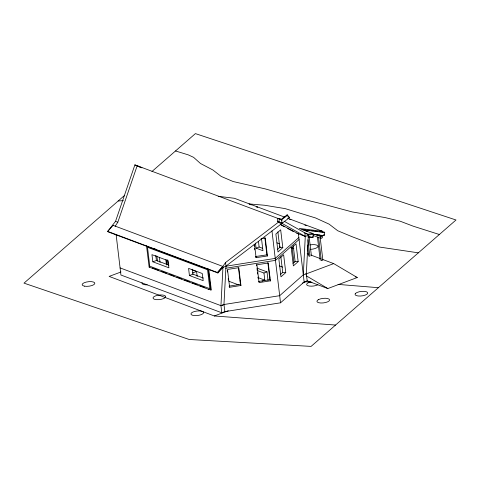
<?xml version="1.0" encoding="UTF-8"?>
<svg xmlns="http://www.w3.org/2000/svg" width="480" height="480" viewBox="0 0 480 480"><rect width="100%" height="100%" fill="white"/><g stroke="black" fill="none" stroke-linecap="round" stroke-linejoin="round"><path stroke-width="0.72" d="M222.96 267.276L220.932 305.778L223.95 304.614M120.084 267.9L220.938 305.652L223.986 304.512L279.684 295.686L303.294 274.836L305.286 236.43L304.86 232.866L284.166 221.244M322.518 259.416L333.702 263.604L357.258 277.53L327.822 288.546L307.194 280.824L306.342 273.696L308.334 235.29L308.238 234.468L304.86 232.866M281.994 223.218L280.506 223.332L277.476 221.634L277.728 218.448L279.24 218.472L282.228 220.152M308.334 235.29L305.286 236.43L278.988 221.658L279.24 218.472L281.586 219.792L282.012 223.356L281.94 222.678M302.022 229.734L322.332 232.218L322.536 231.282L299.322 228.444L312.702 233.454L312.498 234.384L308.244 235.11M313.404 233.916L312.942 237.438L312.954 235.968M322.488 231.948L324.726 232.29L323.982 235.704L323.994 234.234M278.736 221.97L225.552 262.542L222.828 266.424L222.948 267.546L217.914 272.982L108.228 231.918L107.682 231.39L115.53 221.352L134.886 164.874L281.586 219.792L287.256 215.472L287.178 214.794L281.514 219.114L281.586 219.792M115.128 226.326L117.822 222.21L137.178 165.732L141.948 167.862M112.806 225.234L222.828 266.424L217.704 272.58L107.682 231.39L113.13 225.354M222.816 266.418L217.368 272.454L217.914 272.982M277.614 249.336L279.744 247.452L282.798 247.644L280.668 229.824L275.874 234.06L278.01 251.988L282.798 247.644M226.14 266.184L275.238 258.396L298.848 237.552M299.082 239.52L275.478 260.364L225.642 268.266M280.59 274.284L282.72 272.4L285.768 272.586L283.644 254.772L278.85 259.008L280.974 276.822L285.768 272.586M292.98 263.34L295.11 261.456L298.158 261.648L296.034 243.828L291.24 248.064L293.364 265.884L298.158 261.648M116.1 234.486L120.936 275.022L221.79 312.78L224.838 311.64L280.536 302.808L304.146 281.964L307.194 280.824M124.362 195.582L24 283.134L189.216 339.492L311.1 346.392L456 219.99L195.402 133.608L151.986 171.48M287.178 214.794L289.206 217.134L289.278 217.812L225.978 266.106L222.954 267.456M152.856 261.804L168.9 267.81L167.976 260.652L151.932 254.646L152.856 261.804L156.414 260.472L168.972 265.17M146.502 245.784L149.142 267.096L149.646 266.904M255.468 243.09L256.074 248.154L259.122 247.008L262.56 248.298M192.378 273.048L196.572 271.476L197.166 276.468M189.432 275.514L203.184 280.662L202.26 273.504L188.58 268.386L189.432 275.514L192.99 274.182L203.304 278.046M209.064 276.03L209.568 275.838M317.508 235.392L319.032 234.822L322.182 236.004L322.398 237.786L320.874 238.356L313.308 235.524M315.414 234.612L320.658 236.574L322.182 236.004M149.142 267.096L208.518 289.326L209.028 289.134M208.518 289.326L211.32 289.968L208.77 269.37M257.214 270.498L263.958 273.018L267.006 271.878L268.026 280.428M262.098 281.16L264.81 280.146L263.958 273.018M303.294 274.836L306.342 273.696M305.664 274.098L333.702 263.604M121.02 271.968L109.128 276.408L214.326 315.972L335.556 325.056M214.326 315.972L228.312 310.752M302.448 283.08L305.946 281.778L311.922 282.264M307.776 234.294L312.702 233.454M261.03 238.728L265.278 238.056L267.414 255.984L256.086 257.67L255.582 256.53L266.91 254.844L267.414 255.984M240.936 285.486L240.432 284.346L229.116 286.14L229.62 287.28L240.936 285.486L238.812 267.672L227.496 269.466L229.62 287.28M258.552 281.472L269.874 279.678L270.372 280.824L259.056 282.618L256.932 264.798L268.248 263.004L270.402 281.04M118.17 200.982L123.408 200.634M277.476 221.634L278.988 221.658M338.058 284.4L378.384 287.7M248.994 203.928L264.552 205.242L285.156 208.62L315.606 217.974L329.118 224.148L337.728 230.748L351.996 236.67L379.242 247.02L418.344 252.84M218.166 196.296L234.354 198.276L284.766 217.146M249.834 204.57L251.46 204.84M256.236 206.97L257.568 207.132L257.286 207.024M289.566 219.444L290.904 219.606M304.848 225.168L306.18 225.33M320.13 230.886L321.75 231.156M303.714 229.722L305.934 229.992M307.416 230.172L309.636 230.448M311.112 230.628L313.332 230.898M314.814 231.078L317.772 231.444M319.248 231.624L321.468 231.894M322.122 231.972L324.726 232.29M306.012 231.474L307.296 231.63M312.126 233.76L313.692 234.024M313.326 234.33L317.772 234.876M320.73 235.236L323.694 235.596M313.344 234.408L323.982 235.704M309.036 236.886L312.654 237.33M307.872 236.82L312.942 237.438M175.506 150.966L188.184 154.836L193.584 157.332L200.49 163.5L212.898 169.998L221.178 176.418L233.1 181.518L265.356 188.928L293.07 196.854L323.868 204.3L352.134 211.914L384.996 217.554L400.224 221.238L413.328 226.218L439.362 234.504M287.562 218.19L322.536 231.282M305.046 233.274L308.238 234.468M296.688 233.214L305.286 236.43M290.946 247.518L293.694 248.55M291.762 247.902L293.856 248.688M307.14 253.662L308.538 254.184M310.632 254.97L320.418 258.636M276.936 242.844L279.684 243.87M355.176 276.75L357.258 277.53M256.074 248.154L262.95 250.728L261.48 238.44M279.276 265.848L282.732 267.138M256.896 268.092L267.006 271.878M115.53 221.352L117.822 222.21M258.066 277.62L264.81 280.146M153.492 248.394L155.586 249.18M229.002 281.31L238.356 284.808M191.988 269.76L196.572 271.476M152.442 267.948L158.73 270.306M161.526 271.35L166.416 273.18M169.212 274.224L174.102 276.054M176.892 277.104L181.782 278.934M184.578 279.978L189.468 281.808M192.264 282.858L197.154 284.688M199.95 285.732L204.84 287.562M223.956 304.5L225.978 266.106L225.552 262.542M134.886 164.874L140.34 167.31M280.266 224.226L298.41 233.856L304.146 281.964M281.214 225.09L284.454 226.806M287.694 228.528L293.526 231.624M306.618 276.012L327.822 288.546M287.256 215.472L289.278 217.812M269.448 276.114L269.952 277.254M240.012 280.782L240.51 281.922M156.81 255.96L157.542 261.114M155.766 255.462L156.414 260.472M208.176 268.842L210.81 290.154M320.658 236.574L320.874 238.356M320.19 237.648L322.866 260.088L321.342 260.658L318.582 237.498M317.436 237.066L320.196 260.232M309.162 236.976L311.406 255.798M307.896 239.718L309.882 256.368L308.736 255.942L307.44 245.082M293.25 245.868L295.11 261.456M292.182 247.686L293.976 262.734M279.942 246.012L280.11 247.434M277.884 231.864L279.744 247.452M280.86 256.806L282.72 272.4M271.956 230.85L280.536 302.808M264.858 237.636L266.91 254.844M267.834 262.572L269.874 279.678M258.462 241.482L259.122 247.008M254.49 244.308L256.086 257.67M254.166 244.65L254.34 246.132M254.604 248.364L254.784 249.846M256.518 264.396L256.698 265.884M257.052 268.854L257.226 270.336M257.49 272.562L257.67 274.05M258.024 277.02L258.198 278.502M238.482 267.954L240.432 284.346M227.256 270.552L227.436 272.034M228.234 278.718L228.408 280.2M223.962 304.308L224.838 311.64M220.938 305.652L221.79 312.78M192.396 269.19L192.99 274.182M167.694 259.74L168.306 264.852M166.62 260.046L167.148 264.498M165.852 259.758L166.476 264.954M159.408 257.256L160.026 262.452M275.238 258.396L275.454 260.178M309.942 244.944A6.396 2.274 -6.8 0 1 317.934 246.228A6.396 2.274 -6.8 0 1 310.47 249.354M147.222 284.844A6.396 2.274 -6.8 0 1 142.074 282.726M317.862 284.766A6.396 2.274 -6.8 0 1 307.782 285.654L307.02 285.204A6.396 2.274 -6.8 0 1 310.83 281.88M165.612 297.072L165.114 297.696A6.396 2.274 -6.8 0 1 154.476 299.298A6.396 2.274 -6.8 0 1 157.716 295.284A6.396 2.274 -6.8 0 1 165.612 297.072M355.62 293.31L355.122 293.934A6.396 2.274 -6.8 0 0 363.018 295.722A6.396 2.274 -6.8 0 0 366.258 291.708A6.396 2.274 -6.8 0 0 355.62 293.31M318.396 299.67L317.502 300.27A6.396 2.274 -6.8 0 0 323.25 302.928A6.396 2.274 -6.8 0 0 329.028 299.076A6.396 2.274 -6.8 0 0 318.396 299.67M207.552 269.772L147.504 247.29L149.76 266.19L209.808 288.672L207.552 269.772M203.598 312.414L203.244 311.868A6.396 2.274 -6.8 0 0 192.774 312.12A6.396 2.274 -6.8 0 0 195.078 315.642A6.396 2.274 -6.8 0 0 203.598 312.414M84.402 286.152A6.396 2.274 -6.8 0 0 94.758 283.728A6.396 2.274 -6.8 0 0 86.328 282.054A6.396 2.274 -6.8 0 0 84.402 286.152"/></g></svg>
